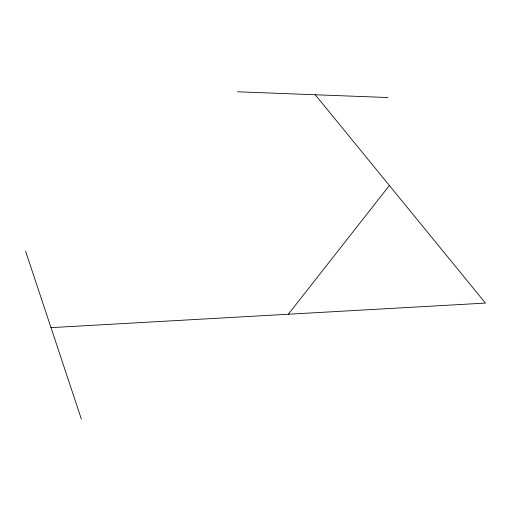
<?xml version="1.0" encoding="UTF-8"?>
<svg xmlns="http://www.w3.org/2000/svg" width="511" height="511" viewBox="0 0 511 511"><rect width="100%" height="100%" fill="white"/><g stroke="black" fill="none" stroke-linecap="round" stroke-linejoin="round"><path stroke-width="0.77" d="M288.313 314.233L389.395 185.512M50.991 327.647L485.45 303.093L315.255 94.759M237.519 91.788L388.073 97.537M25.55 251.042L81.409 419.212"/></g></svg>
